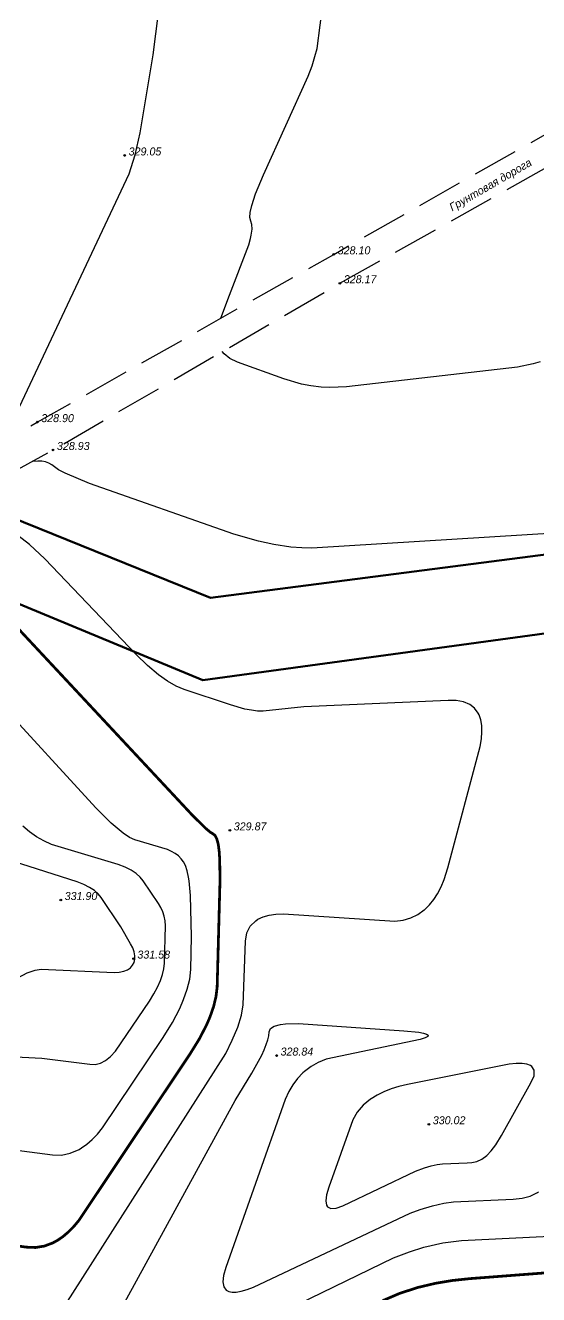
# Model space of a CAD drawing. Extents: x 108150 to 142535, y -18867 to -9422.
# Drawn here: x 140488.4 to 140544.6, y -13534.5 to -13395.5 of the extents above; entities that cross this region are included whole.
import ezdxf

# ---------------------------------------------------------------- set-up
doc = ezdxf.new("R2010")
doc.units = 0
doc.header["$MEASUREMENT"] = 0
doc.linetypes.add('ДОРОГИ_ГРУНТ', pattern=[7, 5, -2])
doc.linetypes.add('ДОРОГИ_СТРОЯЩ', pattern=[9, 8, -1])
for name, color, linetype in [('(025) Дорога', 7, 'Continuous'), ('GEO_POINTS111', 7, 'Continuous'), ('R_Поверхность1_CNT-MAJ', 7, 'Continuous'), ('R_Поверхность1_CNT-MIN', 7, 'Continuous')]:
    doc.layers.add(name, color=color, linetype=linetype)
doc.styles.add('BM-431', font='')
doc.styles.get('BM-431').set_extended_font_data('Bm431', italic=True)

msp = doc.modelspace()

# ---------------------------------------------------------------- linework, layer by layer
at = {"layer": '(025) Дорога', "linetype": 'ДОРОГИ_ГРУНТ', "elevation": 330.891, "flags": 128}
for points in [[(140413.2312, -13524.8854, 0.46840635), (140416.6195, -13524.1432), (140435.4044, -13487.9803), (140445.7964, -13469.0213), (140456.9834, -13458.8423, -0.12579885), (140462.013, -13455.1672), (140489.6808, -13438.9307), (140522.1664, -13420.5623), (140559.5124, -13399.3913)], [(140421.4247, -13530.2461, -0.17169386), (140422.7617, -13521.7441), (140439.0504, -13490.1293), (140448.8934, -13472.5603), (140458.8004, -13460.5443, -0.13131532), (140462.6138, -13457.8209), (140491.4035, -13441.9776), (140522.8374, -13423.7243), (140561.9174, -13401.8533)]]:
    msp.add_lwpolyline(points, format="xyb", dxfattribs=at)
at = {"color": 5, "lineweight": 60, "elevation": 326}
msp.add_lwpolyline([(140801.1787, -13472.1263), (140732.6859, -13429.2653), (140508.6645, -13458.1742), (140121.5145, -13301.8894), (140008.5394, -13255.9467), (139894.9978, -13227.6407), (139701.0834, -13202.7773), (139605.8741, -13203.0774), (139501.6057, -13214.5407), (139285.8205, -13248.3325), (139225.0703, -13260.2035), (139246.7442, -13375.4068), (139298.7261, -13431.8258), (139344.6342, -13842.8789)], dxfattribs=at)
at = {"color": 4, "lineweight": 60}
msp.add_lwpolyline([(140798.5699, -13476.3918), (140733.7339, -13436.2883), (140507.8122, -13467.1846), (140118.8988, -13306.1506), (140005.4069, -13262.7742), (139894.0076, -13233.3311), (139700.6355, -13208.0653), (139606.0868, -13208.3889), (139503.2675, -13219.6322), (139284.0393, -13254.6173), (139231.4764, -13264.9757), (139252.444, -13373.3441), (139304.0432, -13429.4475), (139349.5096, -13842.3587)], dxfattribs=at)
at = {"layer": 'GEO_POINTS111'}
for points, elevation in [([(140499.2621, -13409.7349), (140499.2621, -13409.7349)], 329.0486), ([(140522.1664, -13420.5623), (140522.1664, -13420.5623)], 328.104), ([(140522.8374, -13423.7243), (140522.8374, -13423.7243)], 328.168), ([(140489.6808, -13438.9307), (140489.6808, -13438.9307)], 328.9006), ([(140491.4035, -13441.9776), (140491.4035, -13441.9776)], 328.9289), ([(140510.7816, -13483.6298), (140510.7816, -13483.6298)], 329.8654), ([(140492.2514, -13491.2543), (140492.2514, -13491.2543)], 331.896), ([(140500.2194, -13497.6633), (140500.2194, -13497.6633)], 331.583), ([(140515.9084, -13508.2813), (140515.9084, -13508.2813)], 328.843), ([(140532.5894, -13515.8023), (140532.5894, -13515.8023)], 330.021)]:
    msp.add_lwpolyline(points, dxfattribs=dict(at, elevation=elevation))
for centre in [(140499.2621, -13409.7349, 329.0486), (140522.1664, -13420.5623, 328.104), (140522.8374, -13423.7243, 328.168), (140489.6808, -13438.9307, 328.9006), (140491.4035, -13441.9776, 328.9289), (140510.7816, -13483.6298, 329.8654), (140492.2514, -13491.2543, 331.896), (140500.2194, -13497.6633, 331.583), (140515.9084, -13508.2813, 328.843), (140532.5894, -13515.8023, 330.021)]:
    msp.add_circle(centre, 0.0875, dxfattribs=at)
at = {"layer": 'R_Поверхность1_CNT-MAJ', "color": 42, "const_width": 0.3}
for points, elevation in [([(140476.3284, -13527.6454), (140488.5034, -13529.259), (140489.4818, -13529.2966), (140490.4347, -13529.1441), (140491.3622, -13528.8017), (140491.8625, -13528.5316), (140492.4726, -13528.1163), (140493.0707, -13527.6121), (140493.6569, -13527.0189), (140494.2312, -13526.3369), (140506.4068, -13508.1197), (140507.4124, -13506.4972), (140508.2128, -13504.9596), (140508.5922, -13504.0837), (140508.9938, -13502.9327), (140509.2586, -13501.8383), (140509.3867, -13500.8004), (140509.7013, -13489.0765), (140509.666, -13486.7527), (140509.6115, -13485.956), (140509.5281, -13485.2949), (140509.4866, -13485.0677), (140509.3442, -13484.5437), (140509.1648, -13484.1938), (140508.9483, -13484.0181), (140508.6313, -13483.8248), (140508.1502, -13483.4225), (140506.6038, -13481.8945), (140487.5961, -13461.5484)], 330), ([(140527.5179, -13535.1205), (140529.385, -13534.3184), (140531.3926, -13533.6685), (140533.3461, -13533.2082), (140535.1518, -13532.9093), (140537.047, -13532.7072), (140552.0804, -13531.5593)], 328)]:
    msp.add_lwpolyline(points, dxfattribs=dict(at, elevation=elevation))
at = {"layer": 'R_Поверхность1_CNT-MIN', "color": 44}
for points, elevation in [([(140486.397, -13440.8577), (140486.4042, -13440.8086), (140486.6068, -13439.9981), (140486.8572, -13439.2253), (140487.1555, -13438.4902), (140499.7345, -13411.762), (140500.3912, -13409.6663), (140500.9577, -13407.2447), (140502.3801, -13398.7335), (140503.8125, -13387.4741)], 329), ([(140509.7992, -13427.5551), (140510.7288, -13425.0176), (140512.851, -13419.5223), (140513.0477, -13418.8294), (140513.1324, -13418.4518), (140513.2206, -13417.8103), (140513.2042, -13417.3041), (140513.0833, -13416.9331), (140512.9776, -13416.5396), (140513.0067, -13415.966), (140513.1707, -13415.2121), (140513.5905, -13413.949), (140514.4713, -13411.8695), (140519.3619, -13401.0501), (140519.7851, -13399.9055), (140520.1035, -13398.9071), (140520.3312, -13398.0191), (140521.0188, -13392.9062)], 328.5), ([(140544.7839, -13432.3232), (140544.0204, -13432.5465), (140542.314, -13432.9053), (140523.5585, -13435.0657), (140521.7176, -13435.1269), (140520.7831, -13435.0896), (140519.6679, -13434.9724), (140518.6202, -13434.777), (140516.6845, -13434.1831), (140511.6337, -13432.3586), (140510.7944, -13431.9568), (140510.1455, -13431.4635), (140509.9466, -13431.2098)], 328.5), ([(140566.3876, -13449.8476), (140519.7532, -13452.7163), (140518.6523, -13452.7102), (140517.4797, -13452.6232), (140515.5957, -13452.343), (140513.93, -13451.9784), (140511.2295, -13451.2039), (140495.3861, -13445.6583), (140492.7337, -13444.5335), (140491.9991, -13444.1471), (140491.5635, -13443.8406), (140491.2617, -13443.6013), (140490.9285, -13443.4167), (140490.5639, -13443.2869), (140490.168, -13443.2119), (140489.7406, -13443.1916), (140489.1069, -13443.2415)], 329), ([(140491.6285, -13537.3221), (140510.3302, -13508.0437), (140511.0384, -13506.6129), (140511.6397, -13505.1651), (140512.0406, -13503.876), (140512.2412, -13502.7455), (140512.4969, -13495.7635), (140512.6446, -13494.8476), (140513.0174, -13494.0986), (140513.6153, -13493.5165), (140513.8589, -13493.3628), (140514.4167, -13493.1091), (140515.0698, -13492.926), (140515.8183, -13492.8137), (140516.6621, -13492.7721), (140528.8699, -13493.5565), (140529.7686, -13493.4408), (140530.6015, -13493.1997), (140531.3686, -13492.8332), (140532.0699, -13492.3415), (140532.1434, -13492.2794), (140532.6506, -13491.7854), (140533.1159, -13491.2114), (140533.5391, -13490.5574), (140533.9203, -13489.8235), (140534.2596, -13489.0095), (140534.6632, -13487.7386), (140538.2036, -13474.4567), (140538.3423, -13473.6078), (140538.4002, -13472.8367), (140538.3776, -13472.1434), (140538.2742, -13471.528), (140538.0902, -13470.9905), (140537.9949, -13470.7987), (140537.5957, -13470.2587), (140537.0615, -13469.849), (140536.3922, -13469.5697), (140535.5879, -13469.4207), (140534.7052, -13469.3996), (140518.8932, -13470.1061), (140514.4362, -13470.5807), (140513.8178, -13470.5579), (140513.1488, -13470.4781), (140512.4291, -13470.3411), (140510.8378, -13469.8959), (140505.76, -13468.2178), (140504.8832, -13467.8502), (140503.9455, -13467.3066), (140502.9469, -13466.5871), (140501.768, -13465.5833), (140500.5142, -13464.3631), (140490.5201, -13453.8869), (140488.8173, -13452.3345), (140487.5402, -13451.3389)], 329.5), ([(140482.078, -13517.9498), (140491.3437, -13519.1642), (140492.3276, -13519.1848), (140493.2969, -13518.9813), (140494.2517, -13518.5538), (140494.533, -13518.3833), (140495.114, -13517.9652), (140495.6894, -13517.4612), (140496.2593, -13516.8715), (140496.8235, -13516.1959), (140503.4684, -13506.2954), (140504.4766, -13504.6718), (140505.2849, -13503.131), (140505.7112, -13502.1536), (140506.1144, -13501.0019), (140506.3845, -13499.9053), (140506.5213, -13498.8638), (140506.5908, -13495.2499), (140506.4835, -13490.7755), (140506.3264, -13489.1689), (140506.2602, -13488.7546), (140506.1056, -13488.0486), (140505.9184, -13487.485), (140505.6986, -13487.0635), (140505.4393, -13486.7299), (140505.1337, -13486.4296), (140504.7816, -13486.1625), (140504.3832, -13485.9288), (140503.9384, -13485.7283), (140500.3607, -13484.6579), (140499.7856, -13484.4058), (140499.0892, -13483.9507), (140497.7785, -13482.8518), (140496.0868, -13481.1733), (140485.2636, -13469.3992)], 330.5), ([(140485.1476, -13508.3161), (140490.1849, -13508.5724), (140495.4414, -13509.2376), (140496.0232, -13509.2432), (140496.5955, -13509.1031), (140497.1583, -13508.8173), (140497.7117, -13508.3857), (140498.2556, -13507.8084), (140501.9684, -13502.3101), (140502.4557, -13501.5318), (140502.8581, -13500.7886), (140503.1757, -13500.0805), (140503.4084, -13499.4075), (140503.5563, -13498.7696), (140503.6193, -13498.1669), (140503.7381, -13494.0844), (140503.6832, -13493.5411), (140503.5779, -13493.0258), (140503.4224, -13492.5384), (140503.2165, -13492.079), (140502.9602, -13491.6475), (140501.2719, -13489.1425), (140500.9373, -13488.7374), (140500.4963, -13488.357), (140499.949, -13488.0013), (140499.2952, -13487.6704), (140498.5351, -13487.3642), (140491.2529, -13485.161), (140490.3992, -13484.7784), (140489.5894, -13484.3203), (140488.8236, -13483.7866), (140488.1018, -13483.1774)], 331), ([(140487.5445, -13499.7591), (140488.5833, -13499.2307), (140489.438, -13498.9236), (140490.1087, -13498.8378), (140498.0891, -13499.199), (140498.6659, -13499.1541), (140499.1579, -13499.0516), (140499.5652, -13498.8914), (140499.8878, -13498.6735), (140500.1257, -13498.398), (140500.2826, -13498.0787), (140500.3624, -13497.7294), (140500.3651, -13497.35), (140500.2906, -13496.9407), (140500.139, -13496.5014), (140499.9102, -13496.0321), (140498.8369, -13494.206), (140496.6758, -13490.9704), (140496.3545, -13490.5812), (140495.9309, -13490.2159), (140495.4052, -13489.8743), (140494.7774, -13489.5564), (140494.0473, -13489.2623), (140479.9369, -13484.7567)], 331.5), ([(140498.4204, -13536.821), (140511.3484, -13513.1966), (140513.2039, -13510.2183), (140514.2739, -13508.2554), (140514.5526, -13507.6485), (140514.7725, -13507.0883), (140514.9336, -13506.5746), (140515.0358, -13506.1075), (140515.0792, -13505.6871), (140515.2284, -13505.3329), (140515.648, -13505.0647), (140516.3381, -13504.8824), (140516.8913, -13504.8135), (140518.2989, -13504.7713), (140529.8511, -13505.5624), (140531.4717, -13505.7269), (140532.0014, -13505.8242), (140532.344, -13505.9315), (140532.4942, -13506.0394), (140532.457, -13506.1873), (140532.1677, -13506.3486), (140531.6264, -13506.5235), (140521.345, -13508.6906), (140520.4732, -13509.0391), (140519.6738, -13509.4877), (140518.9466, -13510.0363), (140518.7817, -13510.1839), (140518.2042, -13510.7858), (140517.6853, -13511.4689), (140517.225, -13512.2333), (140516.8235, -13513.0789), (140510.3481, -13531.4966), (140510.1013, -13532.3579), (140510.0223, -13533.054), (140510.1111, -13533.5851), (140510.3676, -13533.9511), (140510.6504, -13534.1103), (140511.0241, -13534.1875), (140511.4847, -13534.1793), (140512.032, -13534.0857), (140512.6662, -13533.9067), (140513.3872, -13533.6422), (140530.5272, -13525.523), (140531.633, -13525.1291), (140532.99, -13524.7222), (140534.2134, -13524.4502), (140535.3032, -13524.313), (140541.8403, -13524.0138), (140542.7998, -13523.9024), (140543.6802, -13523.6588), (140544.4815, -13523.2832), (140544.6178, -13523.2013)], 329), ([(140515.716, -13536.7233), (140528.7162, -13530.4304), (140530.4686, -13529.7593), (140532.0451, -13529.2664), (140534.1268, -13528.7853), (140536.1638, -13528.513), (140547.3325, -13527.9643)], 328.5)]:
    msp.add_lwpolyline(points, dxfattribs=dict(at, elevation=elevation))
at = {"layer": 'R_Поверхность1_CNT-MIN', "color": 44, "elevation": 329.5}
msp.add_lwpolyline([(140537.31, -13519.9925), (140537.8502, -13519.8899), (140538.3901, -13519.6314), (140538.9295, -13519.2168), (140539.4191, -13518.7051), (140539.9084, -13518.0647), (140540.5454, -13517.0372), (140543.7736, -13511.2741), (140544.1097, -13510.4911), (140544.1406, -13509.8869), (140543.8664, -13509.4616), (140543.7231, -13509.3681), (140543.327, -13509.2242), (140542.8053, -13509.1539), (140542.1578, -13509.1573), (140541.3846, -13509.2344), (140530.2558, -13511.4551), (140529.312, -13511.6759), (140528.441, -13511.9416), (140527.6427, -13512.2523), (140526.9171, -13512.6079), (140526.2643, -13513.0085), (140526.1749, -13513.0708), (140525.3838, -13513.7302), (140524.7411, -13514.4812), (140524.2467, -13515.3238), (140521.6372, -13522.6774), (140521.3872, -13523.5274), (140521.2987, -13524.19), (140521.3716, -13524.6652), (140521.4936, -13524.8612), (140521.8584, -13525.0417), (140522.4111, -13525.004), (140523.1519, -13524.7481), (140531.1192, -13520.9264), (140532.1014, -13520.5616), (140532.8333, -13520.3437), (140533.4886, -13520.2031), (140534.0674, -13520.1398), (140536.7695, -13520.017)], close=True, dxfattribs=at)

# ---------------------------------------------------------------- texts
at = {"layer": '(025) Дорога', "linetype": 'ДОРОГИ_СТРОЯЩ', "style": 'BM-431'}
msp.add_text('Грунтовая дорога', height=0.875, rotation=30.03526, dxfattribs=at).set_placement((140535.1443, -13415.8655))
at = {"layer": 'GEO_POINTS111', "color": 7, "char_height": 0.876, "attachment_point": 1}
for s, insert, width in [('\\fD431|b0|i1|c0|p34;\\W1.0000000000;\\T1.0000000000;\\o\\l329.05', (140499.6889, -13408.8589, 329.0486), 4.08135), ('\\fD431|b0|i1|c0|p34;\\W1.0000000000;\\T1.0000000000;\\o\\l328.10', (140522.5932, -13419.6863, 328.104), 3.850762), ('\\fD431|b0|i1|c0|p34;\\W1.0000000000;\\T1.0000000000;\\o\\l328.17', (140523.2642, -13422.8483, 328.168), 3.832573), ('\\fD431|b0|i1|c0|p34;\\W1.0000000000;\\T1.0000000000;\\o\\l328.90', (140490.1077, -13438.0547, 328.9006), 4.10306), ('\\fD431|b0|i1|c0|p34;\\W1.0000000000;\\T1.0000000000;\\o\\l328.93', (140491.8304, -13441.1016, 328.9289), 4.120662), ('\\fD431|b0|i1|c0|p34;\\W1.0000000000;\\T1.0000000000;\\o\\l329.87', (140511.2085, -13482.7538, 329.8654), 4.084871), ('\\fD431|b0|i1|c0|p34;\\W1.0000000000;\\T1.0000000000;\\o\\l331.90', (140492.6782, -13490.3783, 331.896), 3.790328), ('\\fD431|b0|i1|c0|p34;\\W1.0000000000;\\T1.0000000000;\\o\\l331.58', (140500.6462, -13496.7873, 331.583), 3.736348), ('\\fD431|b0|i1|c0|p34;\\W1.0000000000;\\T1.0000000000;\\o\\l328.84', (140516.3352, -13507.4053, 328.843), 4.104233), ('\\fD431|b0|i1|c0|p34;\\W1.0000000000;\\T1.0000000000;\\o\\l330.02', (140533.0162, -13514.9263, 330.021), 4.018569)]:
    msp.add_mtext(s, dxfattribs=dict(at, insert=insert, width=width))

doc.saveas('drawing.dxf')
